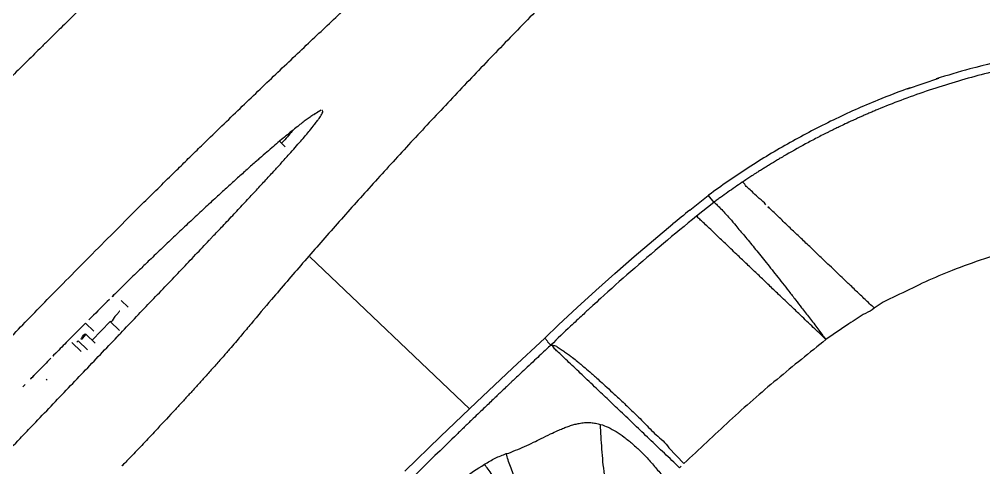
# Model space of a CAD drawing. Header units: millimetres. Extents: x 1145859089 to 1147511753, y -1047484727 to -1047247487.
# Drawn here: x 1146331192.7 to 1146331303.7, y -1047436779.4 to -1047436727.8 of the extents above; entities that cross this region are included whole.
import ezdxf
from ezdxf.xclip import XClip

# ---------------------------------------------------------------- set-up
doc = ezdxf.new("R2010")
doc.units = ezdxf.units.MM
doc.header["$LTSCALE"] = 100
doc.header["$MEASUREMENT"] = 0
doc.header["$XCLIPFRAME"] = 2
doc.linetypes.add('CENTERX2', pattern=[4, 2.5, -0.5, 0.5, -0.5])
doc.layers.get('0').update_dxf_attribs({"linetype": 'CONTINUOUS'})
for name, color, linetype in [('L-지중매입', 3, 'CENTERX2'), ('XREF', 135, 'CONTINUOUS'), ('단지배치도$0$W240910', 135, 'CONTINUOUS')]:
    doc.layers.add(name, color=color, linetype=linetype)

# ---------------------------------------------------------------- blocks, each defined once
blk = doc.blocks.new('단지배치도$0$zw$9902')
at = {"layer": '단지배치도$0$W240910', "linetype": 'ByBlock', "ltscale": 20}
for p, q in [((62621.27, -65366.48), (62624.89, -65365.25)), ((62552.93, -65369.46), (62552.93, -65369.46)), ((62551.08, -65370.84), (62551.04, -65370.87)), ((62551.08, -65370.84), (62551.07, -65370.85)), ((62549.01, -65372.53), (62549.67, -65373.16)), ((62596.21, -65380.47), (62598.35, -65378.77)), ((62598.97, -65379.57), (62597, -65381.15)), ((62598.39, -65378.74), (62598.35, -65378.77)), ((62598.35, -65378.77), (62598.97, -65379.57)), ((62592.04, -65383.91), (62594.29, -65382.04)), ((62541.04, -65383.8), (62541.47, -65383.35)), ((62589.81, -65385.81), (62592.04, -65383.91)), ((62552.52, -65385.82), (62570.87, -65403.32)), ((62552.52, -65385.82), (62570.87, -65403.32)), ((62587.61, -65387.74), (62589.81, -65385.81)), ((62585.42, -65389.69), (62587.61, -65387.74)), ((62583.26, -65391.67), (62585.42, -65389.69)), ((62530.07, -65390.11), (62529.96, -65390.22)), ((62530.79, -65390.85), (62531.6, -65391.62)), ((62581.13, -65393.67), (62583.26, -65391.67)), ((62526.68, -65393.47), (62527.64, -65394.38)), ((62529.54, -65393.29), (62527.45, -65395.42)), ((62530.62, -65394.32), (62529.54, -65393.29)), ((62579.53, -65395.2), (62581.13, -65393.67)), ((62614.52, -65393.54), (62611.89, -65395.35)), ((62527.81, -65395.76), (62526.73, -65394.73)), ((62575.82, -65398.64), (62579.53, -65395.2)), ((62579.88, -65395.57), (62579.53, -65395.2)), ((62526.19, -65396.71), (62525.11, -65395.68)), ((62526.93, -65396.52), (62525.85, -65395.49)), ((62579.84, -65395.61), (62579.88, -65395.57)), ((62580.25, -65395.98), (62579.84, -65395.61)), ((62580.26, -65395.97), (62580.25, -65395.98)), ((62580.25, -65395.98), (62580.26, -65395.98)), ((62580.25, -65395.98), (62580.25, -65395.98)), ((62580.26, -65395.99), (62580.25, -65395.98)), ((62580.26, -65395.97), (62580.26, -65395.97)), ((62580.26, -65395.97), (62580.26, -65395.97)), ((62580.26, -65395.97), (62580.26, -65395.97)), ((62580.26, -65395.97), (62580.26, -65395.97)), ((62580.26, -65395.97), (62580.26, -65395.97)), ((62580.26, -65395.97), (62580.26, -65395.97)), ((62580.26, -65395.98), (62580.26, -65395.97)), ((62521.22, -65399.01), (62520.74, -65399.5)), ((62571.67, -65402.55), (62575.82, -65398.64)), ((62584.17, -65398.61), (62584.18, -65398.62)), ((62522.3, -65400.04), (62522.18, -65399.93)), ((62567.54, -65406.5), (62571.67, -65402.55)), ((62563.45, -65410.48), (62567.54, -65406.5)), ((62593.81, -65407.8), (62595.55, -65409.62))]:
    blk.add_line(p, q, dxfattribs=at)
at = {"layer": '단지배치도$0$W240910'}
for radius in [11431.38, 11931.38]:
    blk.add_arc((57394.29, -57699.4), radius, 251.62775, 321.418131, dxfattribs=at)
at = {"layer": '단지배치도$0$W240910', "linetype": 'ByBlock', "ltscale": 20}
for centre, radius, start, end in [((62556.48, -65374.87), 6.47, 123.2737, 123.5177), ((62553.85, -65369.1), 0.146, 42.5716, 46.2611), ((62553.84, -65369.11), 0.156, 38.4615, 42.5624), ((62764, -65588.28), 267.09, 128.9185, 129.4508), ((62753.34, -65574.57), 248.7, 128.9474, 131.2317), ((62938.21, -65804.68), 581.76, 134.63889, 134.93132), ((62978.1, -65755.71), 564.01, 140.0477, 140.22), ((62972.46, -65838.77), 630.09, 135.54366, 135.73867), ((62973.73, -65840), 631.85, 135.80052, 135.92822)]:
    blk.add_arc(centre, radius, start, end, dxfattribs=at)
for points, knots in [([(62535.34, -65326.45), (62531.49, -65330.42), (62523.8, -65338.39), (62512.27, -65350.35), (62500.76, -65362.36), (62493.09, -65370.38), (62489.27, -65374.39)], [0, 0, 0, 0, 16.59581, 33.214361, 49.848484, 66.491004, 66.491004, 66.491004, 66.491004]), ([(62605.71, -65331.31), (62603.98, -65332.9), (62600.56, -65336.06), (62595.51, -65340.83), (62590.57, -65345.58), (62585.74, -65350.31), (62581.02, -65355.02), (62576.42, -65359.7), (62571.93, -65364.34), (62567.59, -65368.93), (62563.38, -65373.46), (62559.33, -65377.9), (62555.44, -65382.26), (62551.71, -65386.52), (62548.49, -65390.27), (62546.53, -65392.6), (62545.74, -65393.53)], [0, 0, 0, 0, 7.037873, 13.980096, 20.830458, 27.591934, 34.262869, 40.835246, 47.294975, 53.623975, 59.80354, 65.818237, 71.659371, 77.32677, 82.827405, 86.473004, 86.473004, 86.473004, 86.473004]), ([(62546.88, -65337.52), (62546.51, -65337.86), (62545.72, -65338.59), (62544.46, -65339.77), (62543.18, -65340.97), (62541.87, -65342.2), (62540.56, -65343.43), (62539.23, -65344.68), (62537.98, -65345.87), (62536.91, -65346.89), (62536, -65347.75), (62535.27, -65348.44), (62534.68, -65349.02), (62534.11, -65349.56), (62533.41, -65350.23), (62532.5, -65351.1), (62531.38, -65352.18), (62530.09, -65353.43), (62528.63, -65354.84), (62527.08, -65356.34), (62525.47, -65357.91), (62524.16, -65359.2), (62523.22, -65360.12), (62522.73, -65360.6), (62522.39, -65360.93), (62522.07, -65361.25), (62521.75, -65361.57), (62521, -65362.31), (62519.77, -65363.52), (62518.03, -65365.25), (62516.04, -65367.23), (62513.8, -65369.48), (62511.29, -65372.02), (62508.6, -65374.75), (62505.72, -65377.7), (62502.66, -65380.84), (62500.59, -65383.04), (62499.5, -65384.15)], [0, 0, 0, 0, 1.500995, 3.221361, 5.161397, 6.791019, 8.595113, 10.55132, 12.272613, 13.758669, 15.009206, 16.023981, 16.769912, 17.497226, 18.370265, 19.692329, 21.250869, 23.04618, 25.078597, 27.348483, 29.501923, 31.833292, 32.876174, 33.438999, 33.873931, 34.319103, 34.774516, 35.240174, 37.485988, 39.943773, 42.613761, 45.905682, 49.472119, 53.313188, 57.428857, 61.818901, 66.482864, 66.482864, 66.482864, 66.482864]), ([(62471.67, -65446.31), (62472.91, -65444.85), (62475.44, -65441.88), (62479.33, -65437.37), (62483.36, -65432.75), (62487.54, -65428.02), (62490.69, -65424.49), (62492.84, -65422.1), (62493.94, -65420.89), (62495.09, -65419.62), (62496.21, -65418.38), (62497.31, -65417.18), (62498.98, -65415.36), (62501.15, -65413), (62503.78, -65410.16), (62506.22, -65407.54), (62508.48, -65405.14), (62510.42, -65403.09), (62512.06, -65401.36), (62513.42, -65399.93), (62514.73, -65398.56), (62516.07, -65397.17), (62517.66, -65395.52), (62519.54, -65393.58), (62521.76, -65391.3), (62524.18, -65388.83), (62526.82, -65386.16), (62529.76, -65383.19), (62533.04, -65379.92), (62535.63, -65377.37), (62537.32, -65375.71), (62538.02, -65375.02), (62538.69, -65374.36), (62539.36, -65373.71), (62541.2, -65371.91), (62544.18, -65369.02), (62548.29, -65365.09), (62552.29, -65361.29), (62556.16, -65357.65), (62558.71, -65355.29), (62559.97, -65354.13)], [0, 0, 0, 0, 5.754772, 11.701837, 17.842698, 24.178414, 30.614069, 32.056733, 33.806246, 35.517577, 37.190653, 38.825407, 40.421773, 44.579899, 48.450932, 52.033955, 55.328249, 58.333272, 60.491174, 62.470126, 64.282682, 66.177217, 68.248546, 71.140295, 74.317893, 77.780853, 81.528517, 85.560038, 90.32131, 95.423109, 96.473352, 97.420829, 98.363515, 99.30141, 100.234513, 106.0602, 111.773038, 117.287196, 122.603733, 127.723968, 127.723968, 127.723968, 127.723968]), ([(62650.6, -65361.07), (62648.73, -65361.1), (62644.99, -65361.28), (62639.42, -65361.89), (62633.89, -65362.85), (62628.94, -65364.03), (62625.85, -65364.95), (62624.56, -65365.36)], [0, 0, 0, 0, 5.604747, 11.209491, 16.814234, 22.41898, 26.475197, 26.475197, 26.475197, 26.475197]), ([(62650.63, -65362.03), (62650.42, -65362.04), (62649.93, -65362.05), (62649.11, -65362.07), (62648.25, -65362.11), (62647.47, -65362.15), (62646.76, -65362.19), (62646.04, -65362.23), (62644.96, -65362.31), (62643.47, -65362.44), (62641.65, -65362.64), (62639.87, -65362.87), (62637.83, -65363.17), (62635.36, -65363.6), (62632.41, -65364.22), (62629.38, -65364.96), (62626.37, -65365.81), (62624.39, -65366.45), (62623.41, -65366.78)], [0, 0, 0, 0, 0.617661, 1.4687, 2.464813, 3.195171, 3.821585, 4.585677, 5.349337, 7.081726, 9.06618, 10.854362, 12.448485, 15.256615, 18.373099, 21.499443, 24.623924, 27.737325, 27.737325, 27.737325, 27.737325]), ([(62621.57, -65366.37), (62620.32, -65366.82), (62617.33, -65367.97), (62612.7, -65370.03), (62607.73, -65372.63), (62602.94, -65375.52), (62599.88, -65377.64), (62598.39, -65378.74)], [0, 0, 0, 0, 3.996211, 9.600635, 15.205056, 20.809477, 26.360622, 26.360622, 26.360622, 26.360622]), ([(62623.41, -65366.78), (62622.43, -65367.11), (62620.57, -65367.78), (62618.58, -65368.57), (62617.4, -65369.06), (62616.94, -65369.26), (62616.5, -65369.45), (62616.09, -65369.63), (62615.7, -65369.8), (62615.33, -65369.97), (62614.8, -65370.21), (62614.16, -65370.51), (62613.47, -65370.84), (62612.95, -65371.09), (62612.55, -65371.29), (62612.19, -65371.46), (62611.74, -65371.69), (62610.97, -65372.08), (62609.44, -65372.88), (62607.96, -65373.71), (62606.78, -65374.4), (62606.14, -65374.78), (62605.55, -65375.14), (62604.99, -65375.49), (62604.57, -65375.75), (62604.17, -65376), (62603.71, -65376.29), (62603.27, -65376.58), (62602.76, -65376.92), (62602.43, -65377.13), (62602.25, -65377.25)], [0, 0, 0, 0, 3.100927, 5.911369, 6.435938, 6.936096, 7.411864, 7.863253, 8.29027, 8.692914, 9.071186, 10.050827, 10.815371, 11.364731, 11.763317, 12.179639, 12.548914, 13.287503, 14.76487, 17.722411, 18.381878, 18.876401, 19.941374, 20.437068, 20.873522, 21.436199, 21.841152, 22.496679, 23.024619, 23.674417, 23.674417, 23.674417, 23.674417]), ([(62541.47, -65383.35), (62541.81, -65383), (62542.58, -65382.18), (62543.77, -65380.92), (62545.01, -65379.59), (62546.19, -65378.33), (62547.3, -65377.13), (62548.3, -65376.04), (62549.24, -65375.01), (62550.06, -65374.1), (62550.81, -65373.26), (62551.43, -65372.55), (62552, -65371.89), (62552.52, -65371.27), (62552.95, -65370.73), (62553.3, -65370.27), (62553.61, -65369.85), (62553.82, -65369.51), (62554.05, -65369.11), (62553.96, -65369.02)], [0, 0, 0, 0, 1.458105, 3.372284, 5.194958, 6.924022, 8.557422, 10.09312, 11.360574, 12.727033, 13.770035, 14.723213, 15.586963, 16.361364, 17.162407, 17.666368, 18.093077, 18.685588, 19.073235, 19.073235, 19.073235, 19.073235]), ([(62552.91, -65369.48), (62552.78, -65369.56), (62552.51, -65369.75), (62552.08, -65370.07), (62551.61, -65370.42), (62551.27, -65370.69), (62551.09, -65370.83), (62551.08, -65370.84)], [0, 0, 0, 0, 0.465844, 0.997236, 1.590527, 2.243392, 2.285578, 2.285578, 2.285578, 2.285578]), ([(62553.41, -65369.17), (62553.26, -65369.26), (62553.09, -65369.35), (62552.94, -65369.46), (62552.93, -65369.46)], [0, 0, 0, 0, 0.5351351, 0.5624012, 0.5624012, 0.5624012, 0.5624012]), ([(62553.82, -65368.96), (62553.7, -65368.98), (62553.56, -65369.07), (62553.43, -65369.15), (62553.41, -65369.17)], [0, 0, 0, 0, 0.3749629, 0.4613598, 0.4613598, 0.4613598, 0.4613598]), ([(62551.04, -65370.87), (62550.83, -65371.03), (62550.4, -65371.38), (62549.74, -65371.92), (62549.28, -65372.31), (62549.03, -65372.52), (62549.01, -65372.53)], [0, 0, 0, 0, 0.797684, 1.652921, 2.563762, 2.624586, 2.624586, 2.624586, 2.624586]), ([(62550.48, -65371.37), (62550.29, -65371.58), (62549.91, -65372.03), (62549.5, -65372.49), (62549.27, -65372.74), (62549.25, -65372.76)], [0, 0, 0, 0, 0.848968, 1.755629, 1.853814, 1.853814, 1.853814, 1.853814]), ([(62549.01, -65372.53), (62548.78, -65372.73), (62548.29, -65373.14), (62547.54, -65373.79), (62546.88, -65374.36), (62546.13, -65375.02), (62545.28, -65375.78), (62544.17, -65376.77), (62543.04, -65377.8), (62542.05, -65378.69), (62540.99, -65379.67), (62539.84, -65380.74), (62538.43, -65382.06), (62536.99, -65383.41), (62535.53, -65384.81), (62534.38, -65385.91), (62533.71, -65386.55), (62533.55, -65386.72)], [0, 0, 0, 0, 0.903721, 1.920127, 2.986706, 3.508223, 4.930744, 6.411178, 7.94596, 9.53233, 10.407681, 12.291183, 14.222345, 16.200056, 18.222893, 20.289128, 20.98723, 20.98723, 20.98723, 20.98723]), ([(62602.25, -65377.25), (62601.7, -65377.63), (62600.87, -65378.2), (62599.91, -65378.88), (62599.37, -65379.28), (62599.1, -65379.48), (62598.97, -65379.57)], [0, 0, 0, 0, 2.010176, 3.026176, 3.521833, 4.025205, 4.025205, 4.025205, 4.025205]), ([(62604.96, -65379.83), (62604.78, -65379.54), (62604.22, -65379.17), (62603.6, -65378.54), (62603.08, -65378), (62602.62, -65377.71), (62602.41, -65377.19), (62602.25, -65377.25)], [0, 0, 0, 0, 1.02279, 1.931102, 2.663899, 3.207625, 3.731837, 3.731837, 3.731837, 3.731837]), ([(62598.97, -65379.57), (62599.14, -65379.59), (62599.39, -65379.92), (62599.82, -65380.3), (62600.29, -65380.83), (62600.87, -65381.48), (62601.3, -65381.95), (62601.51, -65382.22)], [0, 0, 0, 0, 0.530231, 1.068424, 1.775653, 2.645419, 3.68353, 3.68353, 3.68353, 3.68353]), ([(62617.45, -65391.74), (62617.37, -65391.63), (62617.06, -65391.41), (62616.65, -65390.97), (62616.14, -65390.49), (62615.63, -65390.01), (62615.11, -65389.51), (62614.6, -65389.02), (62614.02, -65388.48), (62613.4, -65387.88), (62612.68, -65387.19), (62612.02, -65386.57), (62611.44, -65386.01), (62610.91, -65385.5), (62610.33, -65384.96), (62609.74, -65384.39), (62609.19, -65383.87), (62608.67, -65383.37), (62608.15, -65382.88), (62607.64, -65382.39), (62607.1, -65381.87), (62606.53, -65381.33), (62605.93, -65380.76), (62605.54, -65380.38), (62605.35, -65380.2)], [0, 0, 0, 0, 0.40663, 1.101068, 1.813156, 2.515255, 3.200758, 3.975667, 4.632084, 5.580412, 6.54713, 7.637253, 8.296813, 8.972935, 9.841725, 10.680031, 11.430032, 12.119253, 12.844371, 13.556454, 14.252437, 15.087388, 15.935519, 16.722074, 16.722074, 16.722074, 16.722074]), ([(62611.89, -65395.35), (62611.47, -65394.94), (62610.55, -65394.07), (62609.29, -65392.87), (62608.16, -65391.78), (62607.25, -65390.92), (62606.51, -65390.22), (62605.89, -65389.63), (62605.35, -65389.11), (62604.83, -65388.61), (62604.32, -65388.12), (62603.6, -65387.44), (62602.7, -65386.59), (62601.75, -65385.67), (62600.96, -65384.93), (62600.33, -65384.32), (62599.66, -65383.69), (62598.99, -65383.05), (62598.34, -65382.43), (62597.81, -65381.93), (62597.38, -65381.51), (62597.12, -65381.27), (62597, -65381.15)], [0, 0, 0, 0, 1.766105, 3.789667, 5.227974, 6.480616, 7.534682, 8.299384, 9.046149, 9.77297, 10.478072, 11.159918, 12.75481, 14.18268, 15.124688, 16.003017, 16.812133, 17.88619, 18.782929, 19.518003, 20.062871, 20.580315, 20.580315, 20.580315, 20.580315]), ([(62601.51, -65382.22), (62601.83, -65382.64), (62602.57, -65383.46), (62603.67, -65384.83), (62604.9, -65386.34), (62605.98, -65387.7), (62606.9, -65388.87), (62607.64, -65389.81), (62608.37, -65390.75), (62609.16, -65391.77), (62610.01, -65392.89), (62610.97, -65394.09), (62611.55, -65394.97), (62611.89, -65395.35)], [0, 0, 0, 0, 1.564142, 3.325004, 5.262277, 7.399786, 8.528767, 9.736137, 10.982466, 12.122012, 13.598393, 15.198767, 16.737856, 16.737856, 16.737856, 16.737856]), ([(62651.76, -65382.7), (62650.55, -65382.71), (62648.15, -65382.73), (62644.54, -65383.01), (62640.96, -65383.45), (62637.41, -65384.09), (62633.78, -65384.95), (62630.11, -65386.03), (62626.59, -65387.31), (62623.33, -65388.66), (62620.39, -65390.18), (62618.31, -65391.05), (62617.45, -65391.74)], [0, 0, 0, 0, 3.632436, 7.214714, 10.835867, 14.452148, 18.050733, 22.006283, 25.937991, 29.263585, 32.581286, 35.905004, 35.905004, 35.905004, 35.905004]), ([(62485.83, -65441.28), (62486.03, -65441.08), (62486.45, -65440.7), (62487.07, -65440.1), (62487.72, -65439.47), (62488.4, -65438.79), (62489.12, -65438.08), (62489.73, -65437.47), (62490.43, -65436.76), (62491.23, -65435.95), (62492.26, -65434.89), (62493.33, -65433.8), (62494.26, -65432.84), (62495.26, -65431.8), (62496.35, -65430.67), (62497.68, -65429.28), (62499.05, -65427.86), (62500.44, -65426.4), (62501.87, -65424.91), (62503.32, -65423.38), (62504.8, -65421.83), (62506.3, -65420.25), (62507.83, -65418.64), (62509.39, -65417.01), (62510.96, -65415.35), (62512.56, -65413.67), (62513.97, -65412.19), (62515.51, -65410.57), (62517.18, -65408.83), (62518.93, -65406.98), (62520.7, -65405.13), (62522.47, -65403.28), (62524.47, -65401.18), (62526.45, -65399.11), (62528.4, -65397.06), (62529.83, -65395.57), (62531.21, -65394.12), (62532.54, -65392.73), (62534.31, -65390.88), (62536.04, -65389.07), (62537.72, -65387.31), (62539.34, -65385.6), (62540.45, -65384.43), (62541.01, -65383.84), (62541.04, -65383.8)], [0, 0, 0, 0, 0.847449, 1.696674, 2.601817, 3.560954, 4.572228, 5.633934, 6.15469, 7.571551, 9.046726, 10.576632, 12.158494, 13.041259, 14.920513, 16.84786, 18.822154, 20.84194, 22.905464, 25.010782, 27.155922, 29.339035, 31.5585, 33.812957, 36.101283, 38.422522, 40.775806, 42.241689, 45.117362, 48.00976, 49.880613, 52.802809, 55.698852, 58.564844, 61.396687, 64.190069, 64.771038, 67.397147, 69.963122, 72.464868, 74.898213, 77.258919, 79.542677, 79.703415, 79.703415, 79.703415, 79.703415]), ([(62533.55, -65386.72), (62533.21, -65387.04), (62532.36, -65387.87), (62531.2, -65389), (62530.38, -65389.81), (62530.07, -65390.11)], [0, 0, 0, 0, 1.409615, 3.55686, 4.860797, 4.860797, 4.860797, 4.860797]), ([(62589.42, -65387.53), (62588.25, -65388.55), (62586.8, -65389.85), (62585.27, -65391.25), (62584.75, -65391.72), (62584.36, -65392.09), (62583.59, -65392.8), (62582.2, -65394.1), (62580.99, -65395.26), (62580.25, -65395.98)], [0, 0, 0, 0, 4.659383, 5.833447, 6.209013, 6.764018, 7.459175, 9.356377, 12.468955, 12.468955, 12.468955, 12.468955]), ([(62617.45, -65391.74), (62617.17, -65392.02), (62616.42, -65392.29), (62615.48, -65392.94), (62614.84, -65393.34), (62614.52, -65393.54)], [0, 0, 0, 0, 1.183598, 2.29214, 3.440157, 3.440157, 3.440157, 3.440157]), ([(62530.66, -65392.07), (62530.63, -65392.09), (62530.52, -65392.2), (62530.32, -65392.48), (62529.96, -65392.72), (62529.7, -65393.44), (62529.54, -65393.29)], [0, 0, 0, 0, 0.096927, 0.459604, 0.996253, 1.651925, 1.651925, 1.651925, 1.651925]), ([(62526.68, -65393.47), (62526.54, -65393.61), (62525.87, -65394.29), (62524.72, -65395.44), (62523.72, -65396.45), (62523.26, -65396.93)], [0, 0, 0, 0, 0.588564, 2.878071, 4.864623, 4.864623, 4.864623, 4.864623]), ([(62526.73, -65394.73), (62526.62, -65394.63), (62526.26, -65395.07), (62526.03, -65395.65), (62525.85, -65395.49)], [0, 0, 0, 0, 0.452875, 1.163318, 1.163318, 1.163318, 1.163318]), ([(62544.66, -65394.83), (62544.47, -65395.05), (62544.07, -65395.53), (62543.4, -65396.31), (62542.59, -65397.24), (62541.83, -65398.1), (62541.18, -65398.83), (62540.7, -65399.37), (62540.26, -65399.87), (62539.85, -65400.32), (62539.41, -65400.8), (62538.98, -65401.28), (62538.58, -65401.72), (62538.21, -65402.12), (62537.85, -65402.51), (62537.44, -65402.95), (62536.48, -65403.99), (62535.18, -65405.39), (62533.52, -65407.15), (62532.22, -65408.51), (62531.41, -65409.36), (62531.08, -65409.7)], [0, 0, 0, 0, 0.848457, 1.877877, 3.103375, 4.540047, 5.312316, 6.034611, 6.703203, 7.314925, 7.867112, 8.649281, 9.25215, 9.670258, 10.264525, 10.863231, 11.466068, 14.503153, 16.606058, 18.722893, 20.136031, 20.136031, 20.136031, 20.136031]), ([(62580.25, -65395.98), (62580.07, -65396.14), (62579.69, -65396.5), (62579.06, -65397.09), (62578.32, -65397.78), (62577.54, -65398.51), (62576.8, -65399.21), (62576.19, -65399.79), (62575.74, -65400.21), (62575.38, -65400.55), (62574.97, -65400.94), (62574.37, -65401.51), (62573.52, -65402.32), (62572.41, -65403.38), (62571.45, -65404.3), (62570.71, -65405.01), (62570.28, -65405.43), (62569.84, -65405.85), (62568.82, -65406.84), (62566.28, -65409.31), (62563.9, -65411.65), (62562.26, -65413.28)], [0, 0, 0, 0, 0.723435, 1.583806, 2.5811, 3.744154, 4.804262, 5.64301, 6.260442, 6.629825, 7.161854, 7.924766, 9.133818, 10.669392, 12.530651, 13.135079, 13.739285, 14.343254, 14.946971, 18.016046, 24.958877, 24.958877, 24.958877, 24.958877]), ([(62582.89, -65398.51), (62582.63, -65398.28), (62582.18, -65397.83), (62581.54, -65397.24), (62581.05, -65396.74), (62580.6, -65396.4), (62580.43, -65396.02), (62580.26, -65395.99)], [0, 0, 0, 0, 1.040563, 1.923322, 2.607708, 3.12241, 3.641986, 3.641986, 3.641986, 3.641986]), ([(62580.27, -65395.99), (62580.4, -65396.02), (62580.7, -65396), (62581.1, -65396.28), (62581.51, -65396.54), (62581.94, -65396.84), (62582.35, -65397.13), (62582.8, -65397.48), (62583.24, -65397.83), (62583.71, -65398.22), (62584.01, -65398.47), (62584.18, -65398.61), (62584.18, -65398.62)], [0, 0, 0, 0, 0.395987, 0.860955, 1.405966, 1.878154, 2.432419, 2.903301, 3.597148, 4.10581, 4.742257, 4.76664, 4.76664, 4.76664, 4.76664]), ([(62611.89, -65395.35), (62610.01, -65396.87), (62606.23, -65399.89), (62600.78, -65404.65), (62597.3, -65407.97), (62595.55, -65409.62)], [0, 0, 0, 0, 7.264302, 14.503366, 21.703246, 21.703246, 21.703246, 21.703246]), ([(62523.26, -65396.93), (62523.18, -65397.01), (62523, -65397.19), (62522.82, -65397.37), (62522.72, -65397.48)], [0, 0, 0, 0, 0.3357045, 0.77387, 0.77387, 0.77387, 0.77387]), ([(62595.04, -65410.1), (62594.47, -65409.53), (62593.29, -65408.45), (62591.58, -65406.8), (62589.9, -65405.2), (62588.29, -65403.66), (62586.75, -65402.19), (62585.47, -65400.97), (62584.44, -65399.99), (62583.64, -65399.24), (62583.14, -65398.74), (62582.89, -65398.51)], [0, 0, 0, 0, 2.408812, 4.806042, 7.115679, 9.359763, 11.508208, 13.498095, 14.676057, 15.768155, 16.787996, 16.787996, 16.787996, 16.787996]), ([(62584.17, -65398.61), (62584.42, -65398.82), (62584.82, -65399.16), (62585.41, -65399.69), (62586.01, -65400.22), (62586.73, -65400.88), (62587.59, -65401.68), (62588.6, -65402.62), (62589.74, -65403.72), (62591.02, -65404.96), (62592.33, -65406.38), (62593.45, -65407.21), (62593.81, -65407.8)], [0, 0, 0, 0, 0.971139, 1.590003, 2.378507, 3.352322, 4.525215, 5.906136, 7.495719, 9.282519, 11.239702, 13.323479, 13.323479, 13.323479, 13.323479]), ([(62575.11, -65408.48), (62575.48, -65408.41), (62576.17, -65408.09), (62577.22, -65407.67), (62578.19, -65407.21), (62579.19, -65406.72), (62580.11, -65406.26), (62580.94, -65405.87), (62581.57, -65405.59), (62582.1, -65405.39), (62582.62, -65405.21), (62583.13, -65405.07), (62583.67, -65404.96), (62584.24, -65404.89), (62584.83, -65404.9), (62585.4, -65404.97), (62585.77, -65405.06), (62585.95, -65405.11)], [0, 0, 0, 0, 1.130442, 2.241856, 3.395507, 4.356274, 5.580348, 6.490154, 7.096806, 7.650003, 8.193968, 8.736467, 9.238265, 9.854521, 10.446638, 11.002625, 11.581697, 11.581697, 11.581697, 11.581697]), ([(62586.4, -65410.89), (62586.34, -65410.4), (62586.23, -65409.42), (62586.1, -65407.96), (62586.02, -65406.52), (62585.95, -65405.57), (62585.95, -65405.11)], [0, 0, 0, 0, 1.477175, 2.953024, 4.401303, 5.796969, 5.796969, 5.796969, 5.796969]), ([(62585.95, -65405.11), (62586.25, -65405.2), (62586.87, -65405.45), (62587.78, -65405.94), (62588.71, -65406.59), (62589.66, -65407.36), (62590.62, -65408.25), (62591.6, -65409.25), (62592.51, -65410.39), (62593.22, -65411.13), (62593.44, -65411.59)], [0, 0, 0, 0, 0.941821, 1.990378, 3.090346, 4.331794, 5.659356, 7.019941, 8.518113, 10.0465, 10.0465, 10.0465, 10.0465]), ([(62572.61, -65409.71), (62573.01, -65409.47), (62573.8, -65408.97), (62574.68, -65408.65), (62575.11, -65408.48)], [0, 0, 0, 0, 1.412121, 2.793816, 2.793816, 2.793816, 2.793816]), ([(62576.27, -65411.62), (62576.14, -65411.35), (62575.9, -65410.8), (62575.58, -65409.98), (62575.32, -65409.21), (62575.17, -65408.72), (62575.11, -65408.48)], [0, 0, 0, 0, 0.905592, 1.794534, 2.622096, 3.349577, 3.349577, 3.349577, 3.349577]), ([(62567.71, -65413.05), (62568.58, -65412.62), (62570.09, -65411.31), (62571.75, -65410.23), (62572.61, -65409.71)], [0, 0, 0, 0, 2.902757, 5.926835, 5.926835, 5.926835, 5.926835]), ([(62574.54, -65412.37), (62574.4, -65412.1), (62573.98, -65411.65), (62573.5, -65410.93), (62573.03, -65410.3), (62572.74, -65409.89), (62572.61, -65409.7)], [0, 0, 0, 0, 0.916797, 1.801428, 2.606514, 3.291751, 3.291751, 3.291751, 3.291751])]:
    blk.add_open_spline(points, degree=3, knots=knots, dxfattribs=at)
for points in [[(62553.95, -65369), (62553.92, -65368.97), (62553.87, -65368.96), (62553.82, -65368.96)], [(62605.35, -65380.2), (62605.22, -65380.08), (62605.05, -65379.98), (62604.96, -65379.83)], [(62529.96, -65390.22), (62529.79, -65390.39), (62529.61, -65390.56), (62529.44, -65390.73)], [(62527.33, -65392.82), (62527.12, -65393.04), (62526.9, -65393.25), (62526.68, -65393.47)], [(62525.85, -65395.49), (62525.7, -65395.65), (62525.55, -65395.8), (62525.39, -65395.96)], [(62519.76, -65400.51), (62519.53, -65400.75), (62519.29, -65400.99), (62519.06, -65401.24)], [(62531.08, -65409.7), (62530.92, -65409.87), (62530.75, -65410.04), (62530.59, -65410.21)], [(62595.04, -65410.1), (62595.21, -65409.94), (62595.38, -65409.78), (62595.55, -65409.62)]]:
    blk.add_open_spline(points, degree=3, dxfattribs=at)
blk = doc.blocks.new('단지배치도')
blk.add_blockref('단지배치도$0$zw$9902', (141034.19, 142437.16))

msp = doc.modelspace()

# ---------------------------------------------------------------- linework, layer by layer
at = {"layer": 'L-지중매입', "ltscale": 2}
msp.add_arc((1146292364.149594, -1047402174.186541, 0), 45716.750817, 303.4822833292, 333.0437788935, dxfattribs=at)

# ---------------------------------------------------------------- block references
at = {"layer": 'XREF'}
ref = msp.add_blockref('단지배치도', (1146127639.433663, -1047513806.462535), dxfattribs=at)
XClip(ref).set_block_clipping_path([(72982.4064819524, 34919.7593965298), (360382.4067475507, 255319.7593436697)])

doc.saveas('drawing.dxf')
